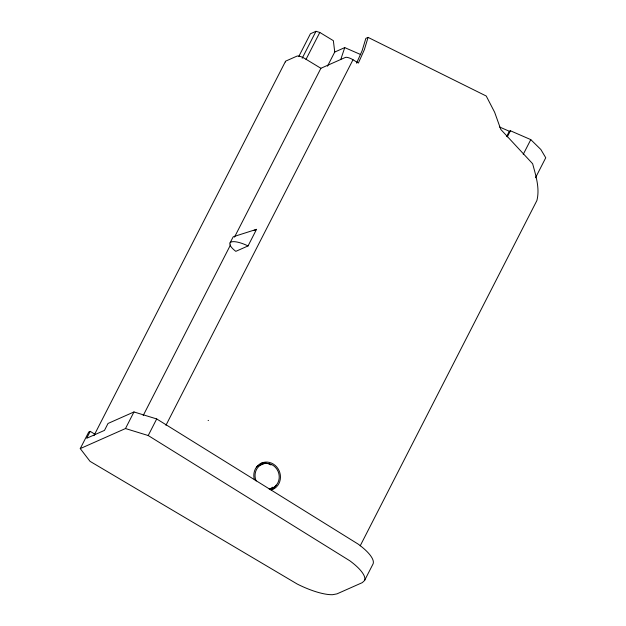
<?xml version="1.0" encoding="UTF-8"?>
<svg xmlns="http://www.w3.org/2000/svg" width="626" height="626" viewBox="0 0 626 626"><rect width="100%" height="100%" fill="white"/><g stroke="black" fill="none" stroke-linecap="round" stroke-linejoin="round"><path stroke-width="0.94" d="M360.2 545.825L536.897 200.523C540.003 188.254 535.809 175.616 532.64 163.746L500.8 129.449L494.634 112.25L486.238 96.028L368.08 37.388L365.858 38.374L362.118 50.722L356.554 63.163M368.08 37.388L364.34 49.736L358.377 63.062L353.009 59.736A6.51 1.948 27.1 0 0 345.364 57.436L320.895 68.289L234.484 237.144M340.81 59.353L344.746 47.607L360.787 54.595M90.222 431.361L86.685 438.278L104.479 430.383L108.016 423.466L133.972 411.955L156.703 418.943L358.291 544.19A42.482 12.7 27.1 0 1 373.057 563.924L364.567 580.505L362.313 582.626L336.968 593.871L332.586 594.7A42.482 12.7 27.1 0 1 297.295 584.074L90.042 461.346L80.253 448.607L88.743 432.018L90.222 431.361L95.175 434.366M93.939 435.68L285.464 61.418M298.837 56.395L310.418 33.765L315.981 31.3L319.808 32.45L333.361 40.674L334.738 52.044L327.461 66.207M302.17 58.281L315.981 31.3M305.997 59.431L319.808 32.45M80.253 448.607L125.482 428.544L133.972 411.955M230.086 242.865L233.091 236.988L233.913 236.534L256.535 229.343L248.045 245.932L235.814 251.355A18.819 5.626 27.1 0 1 231.08 242.066A18.819 5.626 27.1 0 1 248.045 245.932M143.182 415.57L230.478 244.977M125.482 428.544L148.213 435.532L156.703 418.943M165.945 425.297L353.009 59.736M506.669 136.46L509.329 131.264L510.44 130.771L530.785 139.629L540.825 149.473L545.747 157.768L535.512 177.768M507.334 136.836L510.44 130.771M523.234 154.372L530.785 139.629M334.738 52.044L344.746 47.607M253.913 230.501L256.535 229.343M208.098 420.382L208.521 420.492M499.509 126.984L509.329 131.264M320.895 68.289L304.619 58.421A6.51 1.948 27.1 0 0 296.974 56.121L285.855 61.051A6.51 1.948 27.1 0 0 285.464 61.99M148.213 435.532L349.809 560.779A42.482 12.7 27.1 0 1 364.567 580.505M256.425 467.004A13.021 11.98 69.6 0 1 262.912 464.484M272.474 487.2A13.021 11.98 69.6 0 1 270.596 488.64M256.128 480.987A13.021 11.98 69.6 0 1 263.061 463.889A13.021 11.98 69.6 0 1 278.852 473.671A13.021 11.98 69.6 0 1 269.164 489.062M254.399 479.696A14.32 13.177 69.6 0 1 263.202 462.489A14.32 13.177 69.6 0 1 279.869 472.81A14.32 13.177 69.6 0 1 271.066 490.017M260.823 463.381A14.32 13.177 69.6 0 1 270.972 464.977M276.097 485.213A14.32 13.177 69.6 0 1 271.84 489.548"/></g></svg>
